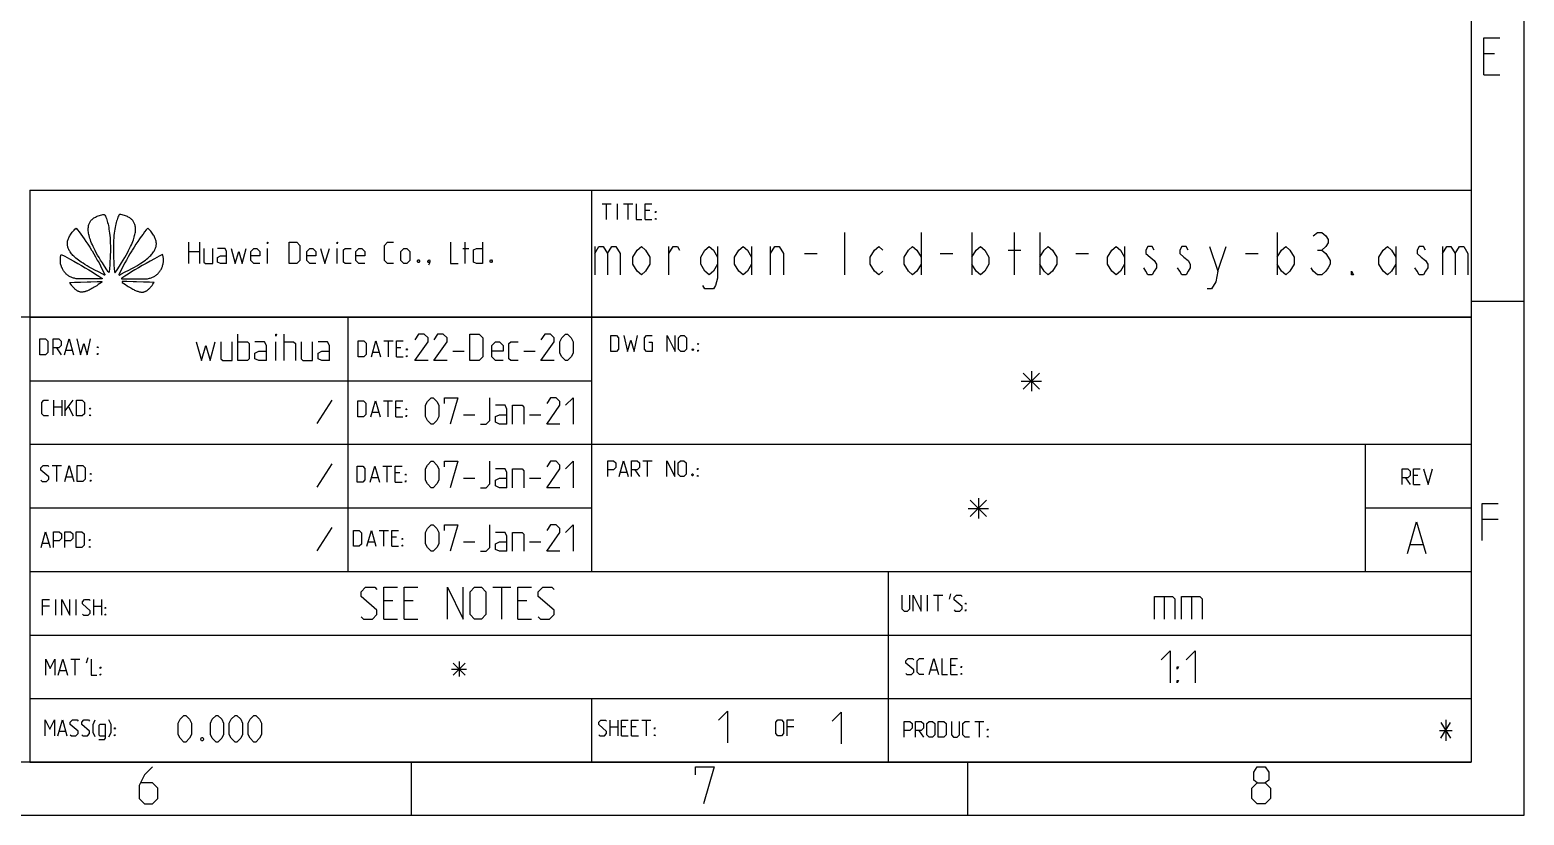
# Model space of a CAD drawing. Header units: millimetres. Extents: x 0 to 420, y 0 to 297.
# Drawn here: x 279 to 420, y 0 to 74.1 of the extents above; entities that cross this region are included whole.
import ezdxf

# ---------------------------------------------------------------- set-up
doc = ezdxf.new("R2010")
doc.units = ezdxf.units.MM
doc.header["$LTSCALE"] = 23.1
doc.layers.get('0').update_dxf_attribs({"linetype": 'CONTINUOUS'})

# ---------------------------------------------------------------- blocks, each defined once
blk = doc.blocks.new('HUAWEI_LOGO_BL1', base_point=(286.73, 53.03))
at = {"color": 2}
for points in [[(286.39, 51.25), (286.25, 51.47), (286.03, 51.81), (285.84, 52.11), (285.67, 52.38), (285.52, 52.63), (285.38, 52.86), (285.26, 53.08), (285.15, 53.28), (285.05, 53.47), (284.97, 53.66), (284.89, 53.83), (284.82, 53.99), (284.76, 54.15), (284.7, 54.29), (284.66, 54.43), (284.62, 54.56), (284.58, 54.69), (284.56, 54.81), (284.54, 54.92), (284.52, 55.03), (284.51, 55.13), (284.5, 55.23), (284.5, 55.32), (284.51, 55.41), (284.52, 55.5), (284.53, 55.58), (284.54, 55.65), (284.56, 55.73), (284.59, 55.8), (284.61, 55.87), (284.65, 55.93), (284.68, 55.99), (284.72, 56.05), (284.76, 56.11), (284.81, 56.17), (284.86, 56.22), (284.92, 56.27), (284.98, 56.32), (285.04, 56.37), (285.11, 56.41), (285.19, 56.45), (285.27, 56.49), (285.35, 56.53), (285.45, 56.56), (285.55, 56.6), (285.65, 56.63), (285.77, 56.65), (285.89, 56.68), (286.02, 56.7), (286.07, 56.61), (286.12, 56.52), (286.16, 56.42), (286.21, 56.31), (286.25, 56.19), (286.29, 56.07), (286.33, 55.93), (286.37, 55.79), (286.4, 55.64), (286.43, 55.47), (286.46, 55.3), (286.49, 55.11), (286.52, 54.91), (286.54, 54.7), (286.56, 54.48), (286.57, 54.24), (286.58, 53.99), (286.59, 53.73), (286.59, 53.46), (286.59, 53.17), (286.58, 52.87), (286.57, 52.57), (286.55, 52.25), (286.53, 51.92), (286.51, 51.58), (286.48, 51.28), (286.48, 51.27), (286.48, 51.25), (286.47, 51.24), (286.46, 51.23), (286.45, 51.22), (286.44, 51.22), (286.43, 51.22), (286.43, 51.22), (286.42, 51.23), (286.4, 51.24), (286.39, 51.25)], [(287.07, 51.25), (287.22, 51.47), (287.44, 51.81), (287.63, 52.11), (287.8, 52.38), (287.95, 52.63), (288.08, 52.86), (288.2, 53.08), (288.31, 53.28), (288.41, 53.47), (288.5, 53.66), (288.58, 53.83), (288.65, 53.99), (288.71, 54.15), (288.76, 54.29), (288.81, 54.43), (288.85, 54.56), (288.88, 54.69), (288.91, 54.81), (288.93, 54.92), (288.95, 55.03), (288.96, 55.13), (288.96, 55.23), (288.96, 55.32), (288.96, 55.41), (288.95, 55.5), (288.94, 55.58), (288.92, 55.65), (288.9, 55.73), (288.88, 55.8), (288.85, 55.87), (288.82, 55.93), (288.78, 55.99), (288.75, 56.05), (288.7, 56.11), (288.66, 56.17), (288.6, 56.22), (288.55, 56.27), (288.49, 56.32), (288.42, 56.37), (288.35, 56.41), (288.28, 56.45), (288.2, 56.49), (288.11, 56.53), (288.02, 56.56), (287.92, 56.6), (287.81, 56.63), (287.7, 56.65), (287.57, 56.68), (287.44, 56.7), (287.4, 56.61), (287.35, 56.52), (287.3, 56.42), (287.26, 56.31), (287.22, 56.19), (287.18, 56.07), (287.14, 55.93), (287.1, 55.79), (287.06, 55.64), (287.03, 55.47), (287, 55.3), (286.97, 55.11), (286.95, 54.91), (286.93, 54.7), (286.91, 54.48), (286.9, 54.24), (286.88, 53.99), (286.88, 53.73), (286.88, 53.46), (286.88, 53.17), (286.88, 52.87), (286.9, 52.57), (286.91, 52.25), (286.93, 51.92), (286.96, 51.58), (286.99, 51.28), (286.99, 51.27), (286.99, 51.25), (286.99, 51.24), (287, 51.23), (287.01, 51.22), (287.03, 51.22), (287.03, 51.22), (287.04, 51.22), (287.05, 51.23), (287.06, 51.24), (287.07, 51.25)], [(285.99, 50.98), (285.89, 51.04), (285.46, 51.26), (285.13, 51.43), (284.85, 51.58), (284.6, 51.72), (284.39, 51.85), (284.19, 51.97), (284.02, 52.08), (283.85, 52.18), (283.71, 52.29), (283.57, 52.38), (283.45, 52.48), (283.34, 52.57), (283.24, 52.66), (283.15, 52.74), (283.06, 52.83), (282.99, 52.91), (282.92, 52.99), (282.86, 53.07), (282.8, 53.15), (282.75, 53.22), (282.71, 53.3), (282.67, 53.37), (282.64, 53.45), (282.61, 53.52), (282.58, 53.59), (282.57, 53.67), (282.55, 53.74), (282.54, 53.81), (282.54, 53.88), (282.54, 53.96), (282.54, 54.03), (282.55, 54.11), (282.56, 54.18), (282.58, 54.26), (282.6, 54.34), (282.63, 54.41), (282.66, 54.49), (282.7, 54.58), (282.75, 54.66), (282.8, 54.74), (282.85, 54.83), (282.92, 54.92), (282.99, 55.01), (283.07, 55.11), (283.16, 55.2), (283.25, 55.3), (283.36, 55.41), (283.49, 55.24), (283.64, 55.05), (283.79, 54.84), (283.95, 54.62), (284.12, 54.39), (284.29, 54.14), (284.46, 53.88), (284.64, 53.61), (284.81, 53.33), (284.86, 53.25), (285.03, 52.97), (285.2, 52.68), (285.36, 52.39), (285.52, 52.11), (285.66, 51.83), (285.8, 51.56), (285.93, 51.29), (286.05, 51.04), (286.06, 51.04), (286.06, 51.02), (286.06, 51), (286.06, 50.99), (286.06, 50.98), (286.05, 50.97), (286.04, 50.97), (286.04, 50.97), (286.02, 50.97), (286.01, 50.97), (285.99, 50.98)], [(287.48, 50.98), (287.58, 51.04), (288, 51.26), (288.34, 51.43), (288.62, 51.58), (288.86, 51.72), (289.08, 51.85), (289.27, 51.97), (289.45, 52.08), (289.61, 52.18), (289.76, 52.29), (289.89, 52.38), (290.01, 52.48), (290.12, 52.57), (290.23, 52.66), (290.32, 52.74), (290.4, 52.83), (290.48, 52.91), (290.55, 52.99), (290.61, 53.07), (290.67, 53.15), (290.71, 53.22), (290.76, 53.3), (290.8, 53.37), (290.83, 53.45), (290.86, 53.52), (290.88, 53.59), (290.9, 53.67), (290.91, 53.74), (290.92, 53.81), (290.93, 53.88), (290.93, 53.96), (290.92, 54.03), (290.92, 54.11), (290.9, 54.18), (290.89, 54.26), (290.86, 54.34), (290.83, 54.41), (290.8, 54.49), (290.76, 54.58), (290.72, 54.66), (290.67, 54.74), (290.61, 54.83), (290.55, 54.92), (290.48, 55.01), (290.4, 55.11), (290.31, 55.2), (290.21, 55.3), (290.11, 55.41), (289.97, 55.24), (289.82, 55.05), (289.67, 54.84), (289.51, 54.62), (289.35, 54.39), (289.17, 54.14), (289, 53.88), (288.83, 53.61), (288.65, 53.33), (288.61, 53.25), (288.43, 52.97), (288.27, 52.68), (288.1, 52.39), (287.95, 52.11), (287.8, 51.83), (287.66, 51.56), (287.53, 51.29), (287.41, 51.04), (287.41, 51.04), (287.4, 51.02), (287.4, 51), (287.4, 50.99), (287.41, 50.98), (287.42, 50.97), (287.42, 50.97), (287.43, 50.97), (287.44, 50.97), (287.46, 50.97), (287.48, 50.98)], [(285.77, 50.6), (285.48, 50.6), (284.9, 50.6), (284.32, 50.6), (283.74, 50.6), (283.64, 50.61), (283.55, 50.61), (283.45, 50.62), (283.36, 50.63), (283.28, 50.65), (283.19, 50.67), (283.11, 50.69), (283.03, 50.71), (282.96, 50.74), (282.88, 50.77), (282.81, 50.81), (282.74, 50.84), (282.68, 50.88), (282.61, 50.92), (282.55, 50.97), (282.49, 51.02), (282.43, 51.07), (282.38, 51.12), (282.32, 51.18), (282.27, 51.23), (282.23, 51.3), (282.18, 51.36), (282.14, 51.43), (282.1, 51.49), (282.06, 51.57), (282.03, 51.64), (281.99, 51.71), (281.97, 51.79), (281.94, 51.87), (281.92, 51.95), (281.9, 52.03), (281.89, 52.11), (281.88, 52.2), (281.87, 52.28), (281.87, 52.36), (281.87, 52.41), (281.87, 52.49), (281.87, 52.57), (281.88, 52.64), (281.9, 52.72), (281.91, 52.79), (281.93, 52.86), (281.95, 52.92), (282.28, 52.75), (282.72, 52.51), (283.13, 52.28), (283.51, 52.07), (283.87, 51.86), (284.22, 51.66), (284.55, 51.46), (284.88, 51.26), (285.19, 51.07), (285.5, 50.87), (285.8, 50.68), (285.81, 50.67), (285.82, 50.66), (285.82, 50.65), (285.83, 50.64), (285.83, 50.63), (285.82, 50.62), (285.82, 50.62), (285.81, 50.61), (285.8, 50.61), (285.79, 50.61), (285.77, 50.6)], [(287.69, 50.6), (287.98, 50.6), (288.56, 50.6), (289.15, 50.6), (289.73, 50.6), (289.82, 50.61), (289.92, 50.61), (290.01, 50.62), (290.1, 50.63), (290.19, 50.65), (290.27, 50.67), (290.35, 50.69), (290.43, 50.71), (290.51, 50.74), (290.58, 50.77), (290.65, 50.81), (290.72, 50.84), (290.79, 50.88), (290.85, 50.92), (290.92, 50.97), (290.98, 51.02), (291.03, 51.07), (291.09, 51.12), (291.14, 51.18), (291.19, 51.23), (291.24, 51.3), (291.29, 51.36), (291.33, 51.43), (291.37, 51.49), (291.41, 51.57), (291.44, 51.64), (291.47, 51.71), (291.5, 51.79), (291.52, 51.87), (291.54, 51.95), (291.56, 52.03), (291.58, 52.11), (291.59, 52.2), (291.59, 52.28), (291.6, 52.36), (291.6, 52.41), (291.6, 52.49), (291.59, 52.57), (291.58, 52.64), (291.57, 52.72), (291.55, 52.79), (291.54, 52.86), (291.51, 52.92), (291.19, 52.75), (290.74, 52.51), (290.34, 52.28), (289.96, 52.07), (289.59, 51.86), (289.25, 51.66), (288.91, 51.46), (288.59, 51.26), (288.27, 51.07), (287.97, 50.87), (287.67, 50.68), (287.66, 50.67), (287.65, 50.66), (287.64, 50.65), (287.64, 50.64), (287.64, 50.63), (287.65, 50.62), (287.65, 50.62), (287.65, 50.61), (287.66, 50.61), (287.68, 50.61), (287.69, 50.6)], [(285.75, 50.28), (285.59, 50.17), (285.45, 50.07), (285.31, 49.97), (285.18, 49.89), (285.06, 49.82), (284.96, 49.75), (284.85, 49.69), (284.76, 49.64), (284.67, 49.6), (284.58, 49.56), (284.5, 49.52), (284.43, 49.49), (284.36, 49.46), (284.29, 49.44), (284.23, 49.42), (284.17, 49.4), (284.11, 49.39), (284.05, 49.38), (284, 49.37), (283.95, 49.37), (283.9, 49.37), (283.85, 49.37), (283.8, 49.37), (283.76, 49.37), (283.71, 49.38), (283.67, 49.39), (283.63, 49.41), (283.59, 49.42), (283.54, 49.44), (283.5, 49.46), (283.46, 49.48), (283.42, 49.51), (283.38, 49.53), (283.34, 49.57), (283.29, 49.6), (283.25, 49.64), (283.2, 49.69), (283.16, 49.74), (283.11, 49.79), (283.05, 49.85), (283, 49.92), (282.94, 50), (282.87, 50.1), (282.8, 50.21), (282.75, 50.28), (283.2, 50.29), (283.76, 50.31), (284.41, 50.33), (284.74, 50.34), (285.33, 50.35), (285.73, 50.36), (285.74, 50.36), (285.75, 50.35), (285.76, 50.35), (285.77, 50.35), (285.77, 50.34), (285.78, 50.33), (285.78, 50.32), (285.78, 50.31), (285.78, 50.31), (285.78, 50.31), (285.77, 50.3), (285.76, 50.29), (285.75, 50.28)], [(287.71, 50.28), (287.87, 50.17), (288.02, 50.07), (288.16, 49.97), (288.28, 49.89), (288.4, 49.82), (288.51, 49.75), (288.61, 49.69), (288.71, 49.64), (288.8, 49.6), (288.88, 49.56), (288.96, 49.52), (289.04, 49.49), (289.11, 49.46), (289.17, 49.44), (289.24, 49.42), (289.3, 49.4), (289.36, 49.39), (289.41, 49.38), (289.47, 49.37), (289.52, 49.37), (289.57, 49.37), (289.61, 49.37), (289.66, 49.37), (289.71, 49.37), (289.75, 49.38), (289.79, 49.39), (289.84, 49.41), (289.88, 49.42), (289.92, 49.44), (289.96, 49.46), (290, 49.48), (290.05, 49.51), (290.09, 49.53), (290.13, 49.57), (290.17, 49.6), (290.22, 49.64), (290.26, 49.69), (290.31, 49.74), (290.36, 49.79), (290.41, 49.85), (290.47, 49.92), (290.53, 50), (290.59, 50.1), (290.67, 50.21), (290.72, 50.28), (290.27, 50.29), (289.71, 50.31), (289.05, 50.33), (288.73, 50.34), (288.13, 50.35), (287.73, 50.36), (287.72, 50.36), (287.71, 50.35), (287.7, 50.35), (287.7, 50.35), (287.69, 50.34), (287.69, 50.33), (287.69, 50.32), (287.69, 50.31), (287.69, 50.31), (287.69, 50.31), (287.7, 50.3), (287.7, 50.29), (287.71, 50.28)]]:
    blk.add_lwpolyline(points, dxfattribs=at)

msp = doc.modelspace()

# ---------------------------------------------------------------- linework, layer by layer
at = {"color": 2}
for p, q in [((420, 0), (420, 297)), ((417.2013, 71.8638), (416.2013, 71.8638)), ((416.2013, 69.8638), (417.7013, 69.8638)), ((279, 59), (415, 59)), ((279, 59), (279, 5)), ((332, 59), (332, 23)), ((415, 59), (415, 5)), ((332.9866, 57.7083), (333.8438, 57.7083)), ((333.4152, 56.2083), (333.4152, 57.7083)), ((334.4509, 56.2083), (334.4509, 57.7083)), ((335.0223, 57.7083), (335.8795, 57.7083)), ((335.4509, 56.2083), (335.4509, 57.7083)), ((337.4866, 57.0654), (337.058, 57.0654)), ((337.058, 56.2083), (337.7009, 56.2083)), ((293.9888, 52.0626), (293.9888, 54.0626)), ((294.9888, 54.0626), (294.9888, 52.0626)), ((320.084, 52.0626), (320.084, 54.0626)), ((293.9888, 53.2055), (294.9888, 53.2055)), ((301.4173, 52.0626), (301.4173, 53.4912)), ((307.9888, 52.0626), (307.9888, 53.4912)), ((319.8459, 53.4912), (320.4173, 53.4912)), ((415, 48.5), (420, 48.5)), ((279, 47), (415, 47)), ((309, 47), (309, 23)), ((281.5122, 44.0979), (281.9408, 43.4551)), ((282.4051, 43.8836), (282.9765, 43.8836)), ((312.408, 44.754), (313.2652, 44.754)), ((312.8366, 43.254), (312.8366, 44.754)), ((314.0152, 44.1111), (313.5866, 44.1111)), ((311.3723, 43.6825), (311.9437, 43.6825)), ((313.5866, 43.254), (314.2294, 43.254)), ((279, 41), (332, 41)), ((281.2578, 37.6712), (281.2578, 39.1712)), ((281.2578, 38.5283), (282.0077, 38.5283)), ((282.0077, 39.1712), (282.0077, 37.6712)), ((282.3292, 37.6712), (282.3292, 39.1712)), ((282.3292, 38.1712), (283.0792, 39.1712)), ((282.6506, 38.5283), (283.0792, 37.6712)), ((312.3647, 39.0978), (313.2218, 39.0978)), ((312.7933, 37.5977), (312.7933, 39.0978)), ((313.9718, 38.4549), (313.5433, 38.4549)), ((311.329, 38.0263), (311.9004, 38.0263)), ((313.5433, 37.5977), (314.1861, 37.5977)), ((279, 35), (415, 35)), ((405, 35), (405, 23)), ((281.1124, 32.9995), (281.9695, 32.9995)), ((281.541, 31.4995), (281.541, 32.9995)), ((312.2991, 32.9364), (313.1563, 32.9364)), ((312.7277, 31.4364), (312.7277, 32.9364)), ((336.0969, 32.5951), (336.5255, 31.9523)), ((336.8469, 33.4523), (337.704, 33.4523)), ((337.2755, 31.9523), (337.2755, 33.4523)), ((282.4338, 31.928), (283.0052, 31.928)), ((311.2634, 31.865), (311.8348, 31.865)), ((313.9063, 32.2936), (313.4777, 32.2936)), ((313.4777, 31.4364), (314.1205, 31.4364)), ((334.7398, 32.3808), (335.3112, 32.3808)), ((408.8207, 31.841), (409.2445, 31.2053)), ((409.9861, 32.0529), (409.5623, 32.0529)), ((409.5623, 31.2053), (410.198, 31.2053)), ((279, 29), (332, 29)), ((405, 29), (415, 29)), ((311.9714, 26.8709), (312.8285, 26.8709)), ((312.3999, 25.3709), (312.3999, 26.8709)), ((417.5398, 27.9092), (416.0398, 27.9092)), ((280.1996, 25.6795), (280.7711, 25.6795)), ((310.9357, 25.7995), (311.5071, 25.7995)), ((313.5785, 26.228), (313.1499, 26.228)), ((313.1499, 25.3709), (313.7928, 25.3709)), ((279, 23), (415, 23)), ((360, 23), (360, 5)), ((281.4498, 18.8602), (281.4498, 20.3602)), ((283.3784, 18.8602), (283.3784, 20.3602)), ((285.0213, 18.8602), (285.0213, 20.3602)), ((285.7713, 20.3602), (285.7713, 18.8602)), ((363.708, 19.2535), (363.708, 20.7535)), ((364.2794, 20.7535), (365.1365, 20.7535)), ((364.708, 19.2535), (364.708, 20.7535)), ((365.8865, 20.8964), (365.7437, 20.3964)), ((280.8427, 19.7173), (280.1998, 19.7173)), ((285.0213, 19.7173), (285.7713, 19.7173)), ((279, 17), (415, 17)), ((282.855, 14.7069), (283.7121, 14.7069)), ((283.2835, 13.2069), (283.2835, 14.7069)), ((284.4621, 14.8497), (284.3192, 14.3497)), ((366.3311, 14.1298), (365.9025, 14.1298)), ((281.8192, 13.6354), (282.3907, 13.6354)), ((364.0096, 13.7012), (364.581, 13.7012)), ((365.9025, 13.2726), (366.5453, 13.2726)), ((279, 11), (415, 11)), ((332, 11), (332, 5)), ((333.7452, 7.4764), (333.7452, 8.9764)), ((334.4952, 8.9764), (334.4952, 7.4764)), ((336.7452, 8.9764), (337.6023, 8.9764)), ((337.1737, 7.4764), (337.1737, 8.9764)), ((368.1693, 8.8495), (369.0264, 8.8495)), ((368.5978, 7.3495), (368.5978, 8.8495)), ((281.7774, 7.9136), (282.3489, 7.9136)), ((333.7452, 8.3335), (334.4952, 8.3335)), ((335.2452, 8.3335), (334.8166, 8.3335)), ((334.8166, 7.4764), (335.4595, 7.4764)), ((336.2095, 8.3335), (335.7809, 8.3335)), ((335.7809, 7.4764), (336.4237, 7.4764)), ((351.0908, 8.3462), (350.4479, 8.3462)), ((362.8836, 7.9923), (363.3121, 7.3495)), ((279, 5), (415, 5)), ((315, 0), (315, 5)), ((367.5, 0), (367.5, 5)), ((0, 0), (420, 0))]:
    msp.add_line(p, q, dxfattribs=at)
at = {"color": 7}
for p, q in [((415, 292), (415, 5)), ((355.9, 51), (355.9, 55)), ((363.1, 55), (363.1, 51)), ((367.9, 55), (367.9, 51)), ((371.9, 51), (371.9, 55)), ((374.3, 55), (374.3, 51)), ((396.7, 55), (396.7, 51)), ((332.3, 53.6667), (332.3, 51)), ((339.3, 51), (339.3, 53.6667)), ((347.1, 53.6667), (347.1, 51)), ((348.9, 51), (348.9, 53.6667)), ((382.3, 53.6667), (382.3, 51)), ((391.1, 51.3333), (391.9, 53.6667)), ((407.9, 53.6667), (407.9, 51)), ((412.3, 53.6667), (412.3, 51)), ((352.1, 53), (353.3, 53)), ((364.9, 53), (366.1, 53)), ((371.3, 53.3333), (372.5, 53.3333)), ((377.7, 53), (378.9, 53)), ((393.7, 53), (394.9, 53)), ((400.5, 53.3333), (400.9, 53.3333)), ((415, 47), (215, 47)), ((279, 47), (279, 5)), ((298.6333, 42.8988), (298.6333, 45.3988)), ((302.9786, 42.8988), (302.9786, 45.3988)), ((302.2048, 42.8988), (302.2048, 44.6845)), ((318.8952, 43.7917), (319.9667, 43.7917)), ((325.6214, 43.7917), (326.6929, 43.7917)), ((372.5476, 40.9524), (374.4524, 40.9524)), ((372.7381, 41.7143), (374.2619, 40.1905)), ((374.2619, 41.7143), (372.7381, 40.1905)), ((373.5, 41.9048), (373.5, 40)), ((307.5024, 39.1607), (306.0738, 36.9583)), ((319.9071, 37.7917), (320.9786, 37.7917)), ((326.1571, 37.7917), (327.2286, 37.7917)), ((307.5024, 33.1607), (306.0738, 30.9583)), ((319.9071, 31.7917), (320.9786, 31.7917)), ((326.1571, 31.7917), (327.2286, 31.7917)), ((367.7381, 29.7143), (369.2619, 28.1905)), ((369.2619, 29.7143), (367.7381, 28.1905)), ((368.5, 29.9048), (368.5, 28)), ((367.5476, 28.9524), (369.4524, 28.9524)), ((307.5024, 27.1607), (306.0738, 24.9583)), ((319.9071, 25.7917), (320.9786, 25.7917)), ((326.1571, 25.7917), (327.2286, 25.7917)), ((409.2857, 25.5357), (410.4286, 25.5357)), ((322.6786, 21.5), (324.3929, 21.5)), ((323.5357, 18.5), (323.5357, 21.5)), ((313.25, 20.2143), (312.3929, 20.2143)), ((315.1786, 20.2143), (314.3214, 20.2143)), ((325.8929, 20.2143), (325.0357, 20.2143)), ((386.0357, 20.6429), (386.0357, 18.5)), ((388.6072, 20.6429), (388.6072, 18.5)), ((312.3929, 18.5), (313.6786, 18.5)), ((314.3214, 18.5), (315.6071, 18.5)), ((325.0357, 18.5), (326.3214, 18.5)), ((318.9286, 14.3571), (320.0714, 13.2143)), ((320.0714, 14.3571), (318.9286, 13.2143)), ((319.5, 14.5), (319.5, 13.0714)), ((318.7857, 13.7857), (320.2143, 13.7857)), ((412.15, 8.75), (413.05, 7.25)), ((412.15, 7.25), (413.05, 8.75)), ((412.6, 9), (412.6, 7)), ((412, 8), (413.2, 8)), ((415, 5), (25, 5))]:
    msp.add_line(p, q, dxfattribs=at)
at = {"color": 2}
for points in [[(416.2013, 69.8638), (416.2013, 73.3638), (417.7013, 73.3638)], [(336.2009, 57.7083), (336.2009, 56.2083), (336.7366, 56.2083)], [(337.058, 56.2083), (337.058, 57.7083), (337.7009, 57.7083)], [(338.0223, 56.8511), (338.0223, 56.9583), (338.0937, 56.9583), (338.0223, 56.8511)], [(338.0223, 56.2083), (338.0223, 56.3154), (338.0937, 56.3154), (338.0223, 56.2083)], [(301.4173, 53.9198), (301.4173, 54.0626), (301.465, 54.0626), (301.4173, 53.9198)], [(303.465, 52.0626), (303.465, 54.0626), (304.1793, 54.0626), (304.465, 53.7769), (304.465, 52.3484), (304.1793, 52.0626), (303.465, 52.0626)], [(307.9888, 53.9198), (307.9888, 54.0626), (308.0364, 54.0626), (307.9888, 53.9198)], [(313.3221, 52.0626), (312.7507, 52.0626), (312.465, 52.3484), (312.465, 53.7769), (312.7507, 54.0626), (313.3221, 54.0626)], [(318.7031, 54.0626), (318.7031, 52.0626), (319.4174, 52.0626)], [(321.7031, 54.0626), (321.7031, 52.0626), (321.1316, 52.0626), (320.8459, 52.2055), (320.8459, 53.3484), (321.1316, 53.4912), (321.7031, 53.4912)], [(295.4173, 53.4912), (295.4173, 52.2055), (295.5602, 52.0626), (296.2745, 52.0626), (296.2745, 53.4912)], [(297.5602, 52.0626), (297.5602, 53.2055), (297.4173, 53.4912), (296.7031, 53.4912)], [(297.5602, 52.0626), (296.9888, 52.0626), (296.7031, 52.2055), (296.7031, 52.6341), (296.9888, 52.7769), (297.5602, 52.7769)], [(297.9888, 53.4912), (298.3697, 52.0626), (298.7031, 53.2055), (299.0364, 52.0626), (299.4173, 53.4912)], [(300.7031, 52.0626), (300.1316, 52.0626), (299.8459, 52.3484), (299.8459, 53.2055), (300.1316, 53.4912), (300.4174, 53.4912), (300.7031, 53.2055), (300.7031, 52.7769), (299.8459, 52.7769)], [(305.9888, 52.0626), (305.4173, 52.0626), (305.1316, 52.3484), (305.1316, 53.2055), (305.4173, 53.4912), (305.7031, 53.4912), (305.9888, 53.2055), (305.9888, 52.7769), (305.1316, 52.7769)], [(306.4174, 53.4912), (306.8459, 52.0626), (307.2745, 53.4912)], [(309.3221, 52.0626), (308.7507, 52.0626), (308.6078, 52.2055), (308.6078, 53.3484), (308.7507, 53.4912), (309.3221, 53.4912)], [(310.6078, 52.0626), (310.0364, 52.0626), (309.7507, 52.3484), (309.7507, 53.2055), (310.0364, 53.4912), (310.3221, 53.4912), (310.6078, 53.2055), (310.6078, 52.7769), (309.7507, 52.7769)], [(313.9888, 52.3484), (313.9888, 53.2055), (314.2745, 53.4912), (314.5602, 53.4912), (314.8459, 53.2055), (314.8459, 52.3484), (314.5602, 52.0626), (314.2745, 52.0626), (313.9888, 52.3484)], [(315.7031, 52.396), (315.7507, 52.3007), (315.7507, 52.2531), (315.7031, 52.1579), (315.6078, 52.1579), (315.5602, 52.2531), (315.5602, 52.3007), (315.6078, 52.396), (315.7031, 52.396)], [(316.7031, 52.396), (316.7507, 52.3007), (316.7507, 52.2531), (316.6554, 52.1579), (316.6078, 52.1579), (316.5602, 52.2055), (316.5602, 52.2531), (316.6078, 52.3484), (316.6554, 52.396), (316.7031, 52.396)], [(316.7507, 52.2531), (316.7031, 52.1103), (316.6078, 51.9198)], [(322.5602, 52.396), (322.6078, 52.3007), (322.6078, 52.2531), (322.5602, 52.1579), (322.465, 52.1579), (322.4173, 52.2531), (322.4173, 52.3007), (322.465, 52.396), (322.5602, 52.396)], [(333.806, 43.7702), (333.806, 45.2702), (334.3418, 45.2702), (334.556, 45.0559), (334.556, 43.9845), (334.3418, 43.7702), (333.806, 43.7702)], [(335.0561, 45.2702), (335.3775, 43.7702), (335.6989, 44.8416), (336.0203, 43.7702), (336.3418, 45.2702)], [(337.4132, 44.6274), (337.7346, 44.6274), (337.7346, 43.7702), (337.1989, 43.7702), (336.9846, 43.9845), (336.9846, 45.0559), (337.1989, 45.2702), (337.7346, 45.2702)], [(339.1275, 43.7702), (339.1275, 45.2702), (339.8775, 43.7702), (339.8775, 45.2702)], [(340.1989, 43.9845), (340.1989, 45.0559), (340.4132, 45.2702), (340.7346, 45.2702), (340.9489, 45.0559), (340.9489, 43.9845), (340.7346, 43.7702), (340.4132, 43.7702), (340.1989, 43.9845)], [(279.9408, 43.4551), (279.9408, 44.9551), (280.4765, 44.9551), (280.6908, 44.7408), (280.6908, 43.6693), (280.4765, 43.4551), (279.9408, 43.4551)], [(281.1908, 43.4551), (281.1908, 44.9551), (281.7265, 44.9551), (281.9408, 44.7408), (281.9408, 44.3122), (281.7265, 44.0979), (281.1908, 44.0979)], [(282.2622, 43.4551), (282.6908, 44.9551), (283.1194, 43.4551)], [(283.4408, 44.9551), (283.7622, 43.4551), (284.0837, 44.5265), (284.4051, 43.4551), (284.7265, 44.9551)], [(285.3694, 44.0979), (285.3694, 44.2051), (285.4408, 44.2051), (285.3694, 44.0979)], [(309.9795, 43.254), (309.9795, 44.754), (310.5152, 44.754), (310.7295, 44.5397), (310.7295, 43.4682), (310.5152, 43.254), (309.9795, 43.254)], [(311.2295, 43.254), (311.658, 44.754), (312.0866, 43.254)], [(313.5866, 43.254), (313.5866, 44.754), (314.2294, 44.754)], [(314.5509, 43.8968), (314.5509, 44.004), (314.6223, 44.004), (314.5509, 43.8968)], [(341.5918, 44.0202), (341.6275, 43.9488), (341.6275, 43.9131), (341.5918, 43.8416), (341.5203, 43.8416), (341.4846, 43.9131), (341.4846, 43.9488), (341.5203, 44.0202), (341.5918, 44.0202)], [(342.0203, 44.4131), (342.0203, 44.5202), (342.0917, 44.5202), (342.0203, 44.4131)], [(342.0203, 43.7702), (342.0203, 43.8774), (342.0917, 43.8774), (342.0203, 43.7702)], [(285.3694, 43.4551), (285.3694, 43.5622), (285.4408, 43.5622), (285.3694, 43.4551)], [(314.5509, 43.254), (314.5509, 43.3611), (314.6223, 43.3611), (314.5509, 43.254)], [(280.7577, 37.6712), (280.3292, 37.6712), (280.1149, 37.8855), (280.1149, 38.9569), (280.3292, 39.1712), (280.7577, 39.1712)], [(283.4006, 37.6712), (283.4006, 39.1712), (283.9363, 39.1712), (284.1506, 38.9569), (284.1506, 37.8855), (283.9363, 37.6712), (283.4006, 37.6712)], [(284.6506, 38.3141), (284.6506, 38.4212), (284.722, 38.4212), (284.6506, 38.3141)], [(309.9361, 37.5977), (309.9361, 39.0978), (310.4718, 39.0978), (310.6861, 38.8835), (310.6861, 37.812), (310.4718, 37.5977), (309.9361, 37.5977)], [(311.1861, 37.5977), (311.6147, 39.0978), (312.0433, 37.5977)], [(313.5433, 37.5977), (313.5433, 39.0978), (314.1861, 39.0978)], [(314.5075, 38.2406), (314.5075, 38.3478), (314.579, 38.3478), (314.5075, 38.2406)], [(284.6506, 37.6712), (284.6506, 37.7783), (284.722, 37.7783), (284.6506, 37.6712)], [(314.5075, 37.5977), (314.5075, 37.7049), (314.579, 37.7049), (314.5075, 37.5977)], [(280.041, 31.6066), (280.1481, 31.4995), (280.5767, 31.4995), (280.791, 31.7138), (280.791, 31.928), (280.041, 32.5709), (280.041, 32.7852), (280.2553, 32.9995), (280.6838, 32.9995), (280.791, 32.8923)], [(282.291, 31.4995), (282.7195, 32.9995), (283.1481, 31.4995)], [(283.4695, 31.4995), (283.4695, 32.9995), (284.0053, 32.9995), (284.2195, 32.7852), (284.2195, 31.7138), (284.0053, 31.4995), (283.4695, 31.4995)], [(309.8706, 31.4364), (309.8706, 32.9364), (310.4063, 32.9364), (310.6206, 32.7222), (310.6206, 31.6507), (310.4063, 31.4364), (309.8706, 31.4364)], [(311.1206, 31.4364), (311.5491, 32.9364), (311.9777, 31.4364)], [(313.4777, 31.4364), (313.4777, 32.9364), (314.1205, 32.9364)], [(333.5255, 31.9523), (333.5255, 33.4523), (334.0612, 33.4523), (334.2755, 33.238), (334.2755, 32.8094), (334.0612, 32.5951), (333.5255, 32.5951)], [(334.5969, 31.9523), (335.0255, 33.4523), (335.4541, 31.9523)], [(335.7755, 31.9523), (335.7755, 33.4523), (336.3112, 33.4523), (336.5255, 33.238), (336.5255, 32.8094), (336.3112, 32.5951), (335.7755, 32.5951)], [(339.0969, 31.9523), (339.0969, 33.4523), (339.8469, 31.9523), (339.8469, 33.4523)], [(340.1683, 32.1665), (340.1683, 33.238), (340.3826, 33.4523), (340.7041, 33.4523), (340.9183, 33.238), (340.9183, 32.1665), (340.7041, 31.9523), (340.3826, 31.9523), (340.1683, 32.1665)], [(341.9898, 32.5951), (341.9898, 32.7023), (342.0612, 32.7023), (341.9898, 32.5951)], [(408.5029, 31.2053), (408.5029, 32.6886), (409.0326, 32.6886), (409.2445, 32.4767), (409.2445, 32.0529), (409.0326, 31.841), (408.5029, 31.841)], [(409.5623, 31.2053), (409.5623, 32.6886), (410.198, 32.6886)], [(410.5159, 32.6886), (410.9396, 31.2053), (411.3634, 32.6886)], [(284.7195, 32.1423), (284.7195, 32.2495), (284.791, 32.2495), (284.7195, 32.1423)], [(284.7195, 31.4995), (284.7195, 31.6066), (284.791, 31.6066), (284.7195, 31.4995)], [(314.442, 32.0793), (314.442, 32.1864), (314.5134, 32.1864), (314.442, 32.0793)], [(314.442, 31.4364), (314.442, 31.5436), (314.5134, 31.5436), (314.442, 31.4364)], [(341.5612, 32.2023), (341.5969, 32.1308), (341.5969, 32.0951), (341.5612, 32.0237), (341.4898, 32.0237), (341.4541, 32.0951), (341.4541, 32.1308), (341.4898, 32.2023), (341.5612, 32.2023)], [(341.9898, 31.9523), (341.9898, 32.0594), (342.0612, 32.0594), (341.9898, 31.9523)], [(416.0398, 25.9092), (416.0398, 29.4092), (417.5398, 29.4092)], [(309.5428, 25.3709), (309.5428, 26.8709), (310.0785, 26.8709), (310.2928, 26.6566), (310.2928, 25.5852), (310.0785, 25.3709), (309.5428, 25.3709)], [(310.7928, 25.3709), (311.2214, 26.8709), (311.6499, 25.3709)], [(313.1499, 25.3709), (313.1499, 26.8709), (313.7928, 26.8709)], [(280.0568, 25.251), (280.4853, 26.751), (280.9139, 25.251)], [(281.2353, 25.251), (281.2353, 26.751), (281.771, 26.751), (281.9853, 26.5367), (281.9853, 26.1081), (281.771, 25.8938), (281.2353, 25.8938)], [(282.3068, 25.251), (282.3068, 26.751), (282.8425, 26.751), (283.0567, 26.5367), (283.0567, 26.1081), (282.8425, 25.8938), (282.3068, 25.8938)], [(283.3782, 25.251), (283.3782, 26.751), (283.9139, 26.751), (284.1282, 26.5367), (284.1282, 25.4653), (283.9139, 25.251), (283.3782, 25.251)], [(284.6282, 25.8938), (284.6282, 26.001), (284.6996, 26.001), (284.6282, 25.8938)], [(314.1142, 26.0138), (314.1142, 26.1209), (314.1857, 26.1209), (314.1142, 26.0138)], [(314.1142, 25.3709), (314.1142, 25.478), (314.1857, 25.478), (314.1142, 25.3709)], [(284.6282, 25.251), (284.6282, 25.3581), (284.6996, 25.3581), (284.6282, 25.251)], [(280.1998, 18.8602), (280.1998, 20.3602), (280.8427, 20.3602)], [(282.0213, 18.8602), (282.0213, 20.3602), (282.7713, 18.8602), (282.7713, 20.3602)], [(283.9498, 18.9673), (284.057, 18.8602), (284.4856, 18.8602), (284.6998, 19.0745), (284.6998, 19.2888), (283.9498, 19.9316), (283.9498, 20.1459), (284.1641, 20.3602), (284.5927, 20.3602), (284.6998, 20.2531)], [(361.2794, 20.7535), (361.2794, 19.4678), (361.4937, 19.2535), (361.8151, 19.2535), (362.0294, 19.4678), (362.0294, 20.7535)], [(362.3508, 19.2535), (362.3508, 20.7535), (363.1008, 19.2535), (363.1008, 20.7535)], [(366.208, 19.3606), (366.3151, 19.2535), (366.7437, 19.2535), (366.958, 19.4678), (366.958, 19.6821), (366.208, 20.3249), (366.208, 20.5392), (366.4222, 20.7535), (366.8508, 20.7535), (366.958, 20.6464)], [(367.2794, 19.8964), (367.2794, 20.0035), (367.3508, 20.0035), (367.2794, 19.8964)], [(286.0927, 19.5031), (286.0927, 19.6102), (286.1641, 19.6102), (286.0927, 19.5031)], [(286.0927, 18.8602), (286.0927, 18.9673), (286.1641, 18.9673), (286.0927, 18.8602)], [(367.2794, 19.2535), (367.2794, 19.3606), (367.3508, 19.3606), (367.2794, 19.2535)], [(280.4978, 13.2069), (280.4978, 14.7069), (280.9264, 13.8497), (281.355, 14.7069), (281.355, 13.2069)], [(281.6764, 13.2069), (282.105, 14.7069), (282.5335, 13.2069)], [(284.7835, 14.7069), (284.7835, 13.2069), (285.3192, 13.2069)], [(361.6525, 13.3798), (361.7596, 13.2726), (362.1882, 13.2726), (362.4025, 13.4869), (362.4025, 13.7012), (361.6525, 14.344), (361.6525, 14.5583), (361.8668, 14.7726), (362.2953, 14.7726), (362.4025, 14.6655)], [(363.3668, 13.2726), (362.9382, 13.2726), (362.7239, 13.4869), (362.7239, 14.5583), (362.9382, 14.7726), (363.3668, 14.7726)], [(363.8668, 13.2726), (364.2953, 14.7726), (364.7239, 13.2726)], [(365.0453, 14.7726), (365.0453, 13.2726), (365.581, 13.2726)], [(365.9025, 13.2726), (365.9025, 14.7726), (366.5453, 14.7726)], [(285.6407, 13.8497), (285.6407, 13.9569), (285.7121, 13.9569), (285.6407, 13.8497)], [(285.6407, 13.2069), (285.6407, 13.314), (285.7121, 13.314), (285.6407, 13.2069)], [(366.8668, 13.9155), (366.8668, 14.0226), (366.9382, 14.0226), (366.8668, 13.9155)], [(366.8668, 13.2726), (366.8668, 13.3798), (366.9382, 13.3798), (366.8668, 13.2726)], [(280.456, 7.4851), (280.456, 8.9851), (280.8846, 8.1279), (281.3132, 8.9851), (281.3132, 7.4851)], [(281.6346, 7.4851), (282.0632, 8.9851), (282.4917, 7.4851)], [(282.8132, 7.5922), (282.9203, 7.4851), (283.3489, 7.4851), (283.5632, 7.6993), (283.5632, 7.9136), (282.8132, 8.5565), (282.8132, 8.7708), (283.0274, 8.9851), (283.456, 8.9851), (283.5632, 8.8779)], [(283.8846, 7.5922), (283.9918, 7.4851), (284.4203, 7.4851), (284.6346, 7.6993), (284.6346, 7.9136), (283.8846, 8.5565), (283.8846, 8.7708), (284.0989, 8.9851), (284.5275, 8.9851), (284.6346, 8.8779)], [(285.1703, 7.3779), (284.956, 7.8065), (284.956, 8.5565), (285.1703, 8.9851)], [(285.4917, 7.1279), (286.0275, 7.1279), (286.1346, 7.2708), (286.1346, 8.5565), (285.5989, 8.5565), (285.4917, 8.4493), (285.4917, 7.5922), (285.5989, 7.4851), (286.1346, 7.4851)], [(286.456, 7.3779), (286.6703, 7.8065), (286.6703, 8.5565), (286.456, 8.9851)], [(332.6738, 7.5835), (332.7809, 7.4764), (333.2095, 7.4764), (333.4238, 7.6907), (333.4238, 7.905), (332.6738, 8.5478), (332.6738, 8.7621), (332.888, 8.9764), (333.3166, 8.9764), (333.4238, 8.8693)], [(334.8166, 7.4764), (334.8166, 8.9764), (335.4595, 8.9764)], [(335.7809, 7.4764), (335.7809, 8.9764), (336.4237, 8.9764)], [(349.3765, 7.7033), (349.3765, 8.7748), (349.5908, 8.989), (349.9122, 8.989), (350.1265, 8.7748), (350.1265, 7.7033), (349.9122, 7.489), (349.5908, 7.489), (349.3765, 7.7033)], [(350.4479, 7.489), (350.4479, 8.989), (351.0908, 8.989)], [(361.4907, 7.3495), (361.4907, 8.8495), (362.0264, 8.8495), (362.2407, 8.6352), (362.2407, 8.2066), (362.0264, 7.9923), (361.4907, 7.9923)], [(362.5621, 7.3495), (362.5621, 8.8495), (363.0978, 8.8495), (363.3121, 8.6352), (363.3121, 8.2066), (363.0978, 7.9923), (362.5621, 7.9923)], [(363.6336, 7.5637), (363.6336, 8.6352), (363.8478, 8.8495), (364.1693, 8.8495), (364.3836, 8.6352), (364.3836, 7.5637), (364.1693, 7.3495), (363.8478, 7.3495), (363.6336, 7.5637)], [(364.705, 7.3495), (364.705, 8.8495), (365.2407, 8.8495), (365.455, 8.6352), (365.455, 7.5637), (365.2407, 7.3495), (364.705, 7.3495)], [(365.955, 8.8495), (365.955, 7.5637), (366.1693, 7.3495), (366.4907, 7.3495), (366.705, 7.5637), (366.705, 8.8495)], [(367.6693, 7.3495), (367.2407, 7.3495), (367.0264, 7.5637), (367.0264, 8.6352), (367.2407, 8.8495), (367.6693, 8.8495)], [(286.9917, 8.1279), (286.9917, 8.2351), (287.0632, 8.2351), (286.9917, 8.1279)], [(286.9917, 7.4851), (286.9917, 7.5922), (287.0632, 7.5922), (286.9917, 7.4851)], [(337.9238, 8.1193), (337.9238, 8.2264), (337.9952, 8.2264), (337.9238, 8.1193)], [(337.9238, 7.4764), (337.9238, 7.5835), (337.9952, 7.5835), (337.9238, 7.4764)], [(369.3478, 7.9923), (369.3478, 8.0995), (369.4193, 8.0995), (369.3478, 7.9923)], [(369.3478, 7.3495), (369.3478, 7.4566), (369.4193, 7.4566), (369.3478, 7.3495)], [(290.5686, 4.5553), (289.8186, 3.8053), (289.3186, 2.8053), (289.3186, 1.5553), (289.8186, 1.0553), (290.5686, 1.0553), (291.0686, 1.5553), (291.0686, 2.5553), (290.5686, 3.0553), (289.4853, 3.0553)], [(341.8186, 3.8053), (341.8186, 4.5553), (343.5686, 4.5553), (342.5686, 1.0553)], [(394.8186, 3.0553), (394.4853, 3.3053), (394.4853, 4.0553), (394.8186, 4.5553), (395.5686, 4.5553), (395.902, 4.0553), (395.902, 3.3053), (395.5686, 3.0553), (396.0686, 2.5553), (396.0686, 1.5553), (395.5686, 1.0553), (394.8186, 1.0553), (394.3186, 1.5553)], [(394.3186, 1.5553), (394.3186, 2.5553), (394.8186, 3.0553), (395.5686, 3.0553)]]:
    msp.add_lwpolyline(points, dxfattribs=at)
at = {"color": 7}
for points in [[(400.1, 54.6667), (400.5, 55), (400.9, 55), (401.3, 54.6667), (401.5, 54.3333), (401.5, 54), (401.3, 53.6667), (400.9, 53.3333), (401.3, 53), (401.5, 52.6667), (401.7, 52.3333), (401.7, 52), (401.5, 51.6667), (401.3, 51.3333), (400.9, 51), (400.5, 51), (400.1, 51.3333), (399.9, 51.6667)], [(332.3, 53), (332.7, 53.6667), (333.1, 53.6667), (333.5, 53), (333.5, 51)], [(333.5, 53), (333.9, 53.6667), (334.3, 53.6667), (334.7, 53), (334.7, 51)], [(337.5, 52), (337.1, 51.3333), (336.7, 51), (336.3, 51.3333), (335.9, 52), (335.9, 52.6667), (336.3, 53.3333), (336.7, 53.6667), (337.1, 53.3333), (337.5, 52.6667), (337.5, 52)], [(339.3, 53), (339.7, 53.6667), (340.1, 53.6667), (340.3, 53.3333)], [(343.9, 52), (343.5, 51.3333), (343.1, 51), (342.7, 51.3333), (342.3, 52), (342.3, 52.6667), (342.7, 53.3333), (343.1, 53.6667), (343.5, 53.3333), (343.9, 52.6667)], [(343.9, 53.6667), (343.9, 50.6667), (343.7, 50), (343.5, 49.6667), (342.7, 49.6667), (342.5, 50)], [(347.1, 52), (346.7, 51.3333), (346.3, 51), (345.9, 51.3333), (345.5, 52), (345.5, 52.6667), (345.9, 53.3333), (346.3, 53.6667), (346.7, 53.3333), (347.1, 52.6667)], [(348.9, 53), (349.3, 53.6667), (349.7, 53.6667), (350.1, 53), (350.1, 51)], [(359.5, 51.3333), (359.1, 51), (358.7, 51.3333), (358.3, 52), (358.3, 52.6667), (358.7, 53.3333), (359.1, 53.6667), (359.5, 53.3333)], [(363.1, 52), (362.7, 51.3333), (362.3, 51), (361.9, 51.3333), (361.5, 52), (361.5, 52.6667), (361.9, 53.3333), (362.3, 53.6667), (362.7, 53.3333), (363.1, 52.6667)], [(367.9, 52.6667), (368.3, 53.3333), (368.7, 53.6667), (369.1, 53.3333), (369.5, 52.6667), (369.5, 52), (369.1, 51.3333), (368.7, 51), (368.3, 51.3333), (367.9, 52)], [(374.3, 52.6667), (374.7, 53.3333), (375.1, 53.6667), (375.5, 53.3333), (375.9, 52.6667), (375.9, 52), (375.5, 51.3333), (375.1, 51), (374.7, 51.3333), (374.3, 52)], [(382.3, 52), (381.9, 51.3333), (381.5, 51), (381.1, 51.3333), (380.7, 52), (380.7, 52.6667), (381.1, 53.3333), (381.5, 53.6667), (381.9, 53.3333), (382.3, 52.6667)], [(385.1, 53.3333), (384.9, 53.6667), (384.5, 53.6667), (384.3, 53.3333), (384.3, 53), (384.7, 52.6667), (385.1, 52.3333), (385.3, 52), (385.3, 51.6667), (385.1, 51.3333), (384.9, 51), (384.5, 51), (384.3, 51.3333), (384.1, 51.6667)], [(388.3, 53.3333), (388.1, 53.6667), (387.7, 53.6667), (387.5, 53.3333), (387.5, 53), (387.9, 52.6667), (388.3, 52.3333), (388.5, 52), (388.5, 51.6667), (388.3, 51.3333), (388.1, 51), (387.7, 51), (387.5, 51.3333), (387.3, 51.6667)], [(390.3, 53.6667), (391.1, 51.3333), (390.9, 50.3333), (390.5, 49.6667), (390.1, 49.6667)], [(396.7, 52.6667), (397.1, 53.3333), (397.5, 53.6667), (397.9, 53.3333), (398.3, 52.6667), (398.3, 52), (397.9, 51.3333), (397.5, 51), (397.1, 51.3333), (396.7, 52)], [(407.9, 52), (407.5, 51.3333), (407.1, 51), (406.7, 51.3333), (406.3, 52), (406.3, 52.6667), (406.7, 53.3333), (407.1, 53.6667), (407.5, 53.3333), (407.9, 52.6667)], [(410.7, 53.3333), (410.5, 53.6667), (410.1, 53.6667), (409.9, 53.3333), (409.9, 53), (410.3, 52.6667), (410.7, 52.3333), (410.9, 52), (410.9, 51.6667), (410.7, 51.3333), (410.5, 51), (410.1, 51), (409.9, 51.3333), (409.7, 51.6667)], [(412.3, 53), (412.7, 53.6667), (413.1, 53.6667), (413.5, 53), (413.5, 51)], [(413.5, 53), (413.9, 53.6667), (414.3, 53.6667), (414.7, 53), (414.7, 51)], [(403.9, 51), (403.7, 51), (403.7, 51.3333), (403.9, 51)], [(302.2048, 45.2202), (302.2048, 45.3988), (302.2643, 45.3988), (302.2048, 45.2202)], [(316.5738, 42.8988), (315.3238, 42.8988), (316.5738, 44.6845), (316.5738, 45.0417), (316.2167, 45.3988), (315.681, 45.3988), (315.3238, 44.8631)], [(318.3595, 42.8988), (317.1095, 42.8988), (318.3595, 44.6845), (318.3595, 45.0417), (318.0024, 45.3988), (317.4667, 45.3988), (317.1095, 44.8631)], [(320.5024, 42.8988), (320.5024, 45.3988), (321.3952, 45.3988), (321.7524, 45.0417), (321.7524, 43.256), (321.3952, 42.8988), (320.5024, 42.8988)], [(328.4786, 42.8988), (327.2286, 42.8988), (328.4786, 44.6845), (328.4786, 45.0417), (328.1214, 45.3988), (327.5857, 45.3988), (327.2286, 44.8631)], [(329.0143, 43.6131), (329.0143, 44.6845), (329.1929, 45.0417), (329.55, 45.3988), (329.7286, 45.3988), (330.0857, 45.0417), (330.2643, 44.6845), (330.2643, 43.6131), (330.0857, 43.256), (329.7286, 42.8988), (329.55, 42.8988), (329.1929, 43.256), (329.0143, 43.6131)], [(294.7048, 44.6845), (295.1809, 42.8988), (295.5976, 44.3274), (296.0143, 42.8988), (296.4905, 44.6845)], [(297.0262, 44.6845), (297.0262, 43.0774), (297.2048, 42.8988), (298.0976, 42.8988), (298.0976, 44.6845)], [(298.6333, 44.6845), (299.5262, 44.6845), (299.7048, 44.506), (299.7048, 43.0774), (299.5262, 42.8988), (298.6333, 42.8988)], [(301.3119, 42.8988), (301.3119, 44.3274), (301.1333, 44.6845), (300.2405, 44.6845)], [(301.3119, 42.8988), (300.5976, 42.8988), (300.2405, 43.0774), (300.2405, 43.6131), (300.5976, 43.7917), (301.3119, 43.7917)], [(302.9786, 44.6845), (303.8714, 44.6845), (304.05, 44.506), (304.05, 42.8988)], [(304.5857, 44.6845), (304.5857, 43.0774), (304.7643, 42.8988), (305.6572, 42.8988), (305.6572, 44.6845)], [(307.2643, 42.8988), (307.2643, 44.3274), (307.0857, 44.6845), (306.1929, 44.6845)], [(307.2643, 42.8988), (306.55, 42.8988), (306.1929, 43.0774), (306.1929, 43.6131), (306.55, 43.7917), (307.2643, 43.7917)], [(323.6571, 42.8988), (322.9429, 42.8988), (322.5857, 43.256), (322.5857, 44.3274), (322.9429, 44.6845), (323.3, 44.6845), (323.6571, 44.3274), (323.6571, 43.7917), (322.5857, 43.7917)], [(325.0857, 42.8988), (324.3714, 42.8988), (324.1929, 43.0774), (324.1929, 44.506), (324.3714, 44.6845), (325.0857, 44.6845)], [(316.3357, 37.6131), (316.3357, 38.6845), (316.5143, 39.0417), (316.8714, 39.3988), (317.05, 39.3988), (317.4071, 39.0417), (317.5857, 38.6845), (317.5857, 37.6131), (317.4071, 37.256), (317.05, 36.8988), (316.8714, 36.8988), (316.5143, 37.256), (316.3357, 37.6131)], [(318.1214, 38.8631), (318.1214, 39.3988), (319.3714, 39.3988), (318.6571, 36.8988)], [(321.5143, 36.8988), (322.05, 36.8988), (322.4071, 37.256), (322.4071, 39.3988)], [(324.0143, 36.8988), (324.0143, 38.3274), (323.8357, 38.6845), (322.9429, 38.6845)], [(324.55, 36.8988), (324.55, 38.6845), (325.4429, 38.6845), (325.6214, 38.506), (325.6214, 36.8988)], [(329.0143, 36.8988), (327.7643, 36.8988), (329.0143, 38.6845), (329.0143, 39.0417), (328.6572, 39.3988), (328.1214, 39.3988), (327.7643, 38.8631)], [(329.55, 38.6845), (330.2643, 39.3988), (330.2643, 36.8988)], [(324.0143, 36.8988), (323.3, 36.8988), (322.9429, 37.0774), (322.9429, 37.6131), (323.3, 37.7917), (324.0143, 37.7917)], [(316.3357, 31.6131), (316.3357, 32.6845), (316.5143, 33.0417), (316.8714, 33.3988), (317.05, 33.3988), (317.4071, 33.0417), (317.5857, 32.6845), (317.5857, 31.6131), (317.4071, 31.256), (317.05, 30.8988), (316.8714, 30.8988), (316.5143, 31.256), (316.3357, 31.6131)], [(318.1214, 32.8631), (318.1214, 33.3988), (319.3714, 33.3988), (318.6571, 30.8988)], [(321.5143, 30.8988), (322.05, 30.8988), (322.4071, 31.256), (322.4071, 33.3988)], [(324.0143, 30.8988), (324.0143, 32.3274), (323.8357, 32.6845), (322.9429, 32.6845)], [(324.55, 30.8988), (324.55, 32.6845), (325.4429, 32.6845), (325.6214, 32.506), (325.6214, 30.8988)], [(329.0143, 30.8988), (327.7643, 30.8988), (329.0143, 32.6845), (329.0143, 33.0417), (328.6572, 33.3988), (328.1214, 33.3988), (327.7643, 32.8631)], [(329.55, 32.6845), (330.2643, 33.3988), (330.2643, 30.8988)], [(324.0143, 30.8988), (323.3, 30.8988), (322.9429, 31.0774), (322.9429, 31.6131), (323.3, 31.7917), (324.0143, 31.7917)], [(316.3357, 25.6131), (316.3357, 26.6845), (316.5143, 27.0417), (316.8714, 27.3988), (317.05, 27.3988), (317.4071, 27.0417), (317.5857, 26.6845), (317.5857, 25.6131), (317.4071, 25.256), (317.05, 24.8988), (316.8714, 24.8988), (316.5143, 25.256), (316.3357, 25.6131)], [(318.1214, 26.8631), (318.1214, 27.3988), (319.3714, 27.3988), (318.6571, 24.8988)], [(321.5143, 24.8988), (322.05, 24.8988), (322.4071, 25.256), (322.4071, 27.3988)], [(329.0143, 24.8988), (327.7643, 24.8988), (329.0143, 26.6845), (329.0143, 27.0417), (328.6572, 27.3988), (328.1214, 27.3988), (327.7643, 26.8631)], [(329.55, 26.6845), (330.2643, 27.3988), (330.2643, 24.8988)], [(409, 24.6786), (409.8571, 27.6786), (410.7143, 24.6786)], [(324.0143, 24.8988), (324.0143, 26.3274), (323.8357, 26.6845), (322.9429, 26.6845)], [(324.0143, 24.8988), (323.3, 24.8988), (322.9429, 25.0774), (322.9429, 25.6131), (323.3, 25.7917), (324.0143, 25.7917)], [(324.55, 24.8988), (324.55, 26.6845), (325.4429, 26.6845), (325.6214, 26.506), (325.6214, 24.8988)], [(310.25, 18.7143), (310.4643, 18.5), (311.3214, 18.5), (311.75, 18.9286), (311.75, 19.3571), (310.25, 20.6429), (310.25, 21.0714), (310.6786, 21.5), (311.5357, 21.5), (311.75, 21.2857)], [(312.3929, 18.5), (312.3929, 21.5), (313.6786, 21.5)], [(314.3214, 18.5), (314.3214, 21.5), (315.6071, 21.5)], [(318.3929, 18.5), (318.3929, 21.5), (319.8929, 18.5), (319.8929, 21.5)], [(320.5357, 18.9286), (320.5357, 21.0714), (320.9643, 21.5), (321.6071, 21.5), (322.0357, 21.0714), (322.0357, 18.9286), (321.6071, 18.5), (320.9643, 18.5), (320.5357, 18.9286)], [(325.0357, 18.5), (325.0357, 21.5), (326.3214, 21.5)], [(326.9643, 18.7143), (327.1786, 18.5), (328.0357, 18.5), (328.4643, 18.9286), (328.4643, 19.3571), (326.9643, 20.6429), (326.9643, 21.0714), (327.3928, 21.5), (328.25, 21.5), (328.4643, 21.2857)], [(385.1071, 18.5), (385.1071, 20.6429), (386.8214, 20.6429), (387.0357, 20.4286), (387.0357, 18.5)], [(387.6786, 18.5), (387.6786, 20.6429), (389.3929, 20.6429), (389.6071, 20.4286), (389.6071, 18.5)], [(385.75, 14.6429), (386.6072, 15.5), (386.6072, 12.5)], [(388.1071, 14.6429), (388.9643, 15.5), (388.9643, 12.5)], [(387.25, 13.7857), (387.25, 14), (387.3929, 14), (387.25, 13.7857)], [(387.25, 12.5), (387.25, 12.7143), (387.3929, 12.7143), (387.25, 12.5)], [(292.9976, 7.6131), (292.9976, 8.6845), (293.1762, 9.0417), (293.5333, 9.3988), (293.7119, 9.3988), (294.0691, 9.0417), (294.2476, 8.6845), (294.2476, 7.6131), (294.0691, 7.256), (293.7119, 6.8988), (293.5333, 6.8988), (293.1762, 7.256), (292.9976, 7.6131)], [(296.0333, 7.6131), (296.0333, 8.6845), (296.2119, 9.0417), (296.569, 9.3988), (296.7476, 9.3988), (297.1048, 9.0417), (297.2833, 8.6845), (297.2833, 7.6131), (297.1048, 7.256), (296.7476, 6.8988), (296.569, 6.8988), (296.2119, 7.256), (296.0333, 7.6131)], [(297.819, 7.6131), (297.819, 8.6845), (297.9976, 9.0417), (298.3548, 9.3988), (298.5333, 9.3988), (298.8905, 9.0417), (299.069, 8.6845), (299.069, 7.6131), (298.8905, 7.256), (298.5333, 6.8988), (298.3548, 6.8988), (297.9976, 7.256), (297.819, 7.6131)], [(299.6048, 7.6131), (299.6048, 8.6845), (299.7833, 9.0417), (300.1405, 9.3988), (300.319, 9.3988), (300.6762, 9.0417), (300.8548, 8.6845), (300.8548, 7.6131), (300.6762, 7.256), (300.319, 6.8988), (300.1405, 6.8988), (299.7833, 7.256), (299.6048, 7.6131)], [(343.9791, 8.9595), (344.8362, 9.8167), (344.8362, 6.8167)], [(354.69, 8.8757), (355.5471, 9.7329), (355.5471, 6.7329)], [(295.319, 7.3155), (295.3786, 7.1964), (295.3786, 7.1369), (295.319, 7.0179), (295.2, 7.0179), (295.1405, 7.1369), (295.1405, 7.1964), (295.2, 7.3155), (295.319, 7.3155)]]:
    msp.add_lwpolyline(points, dxfattribs=at)

# ---------------------------------------------------------------- block references
at = {"color": 2}
msp.add_blockref('HUAWEI_LOGO_BL1', (286.7327, 53.0318), dxfattribs=at)

doc.saveas('drawing.dxf')
